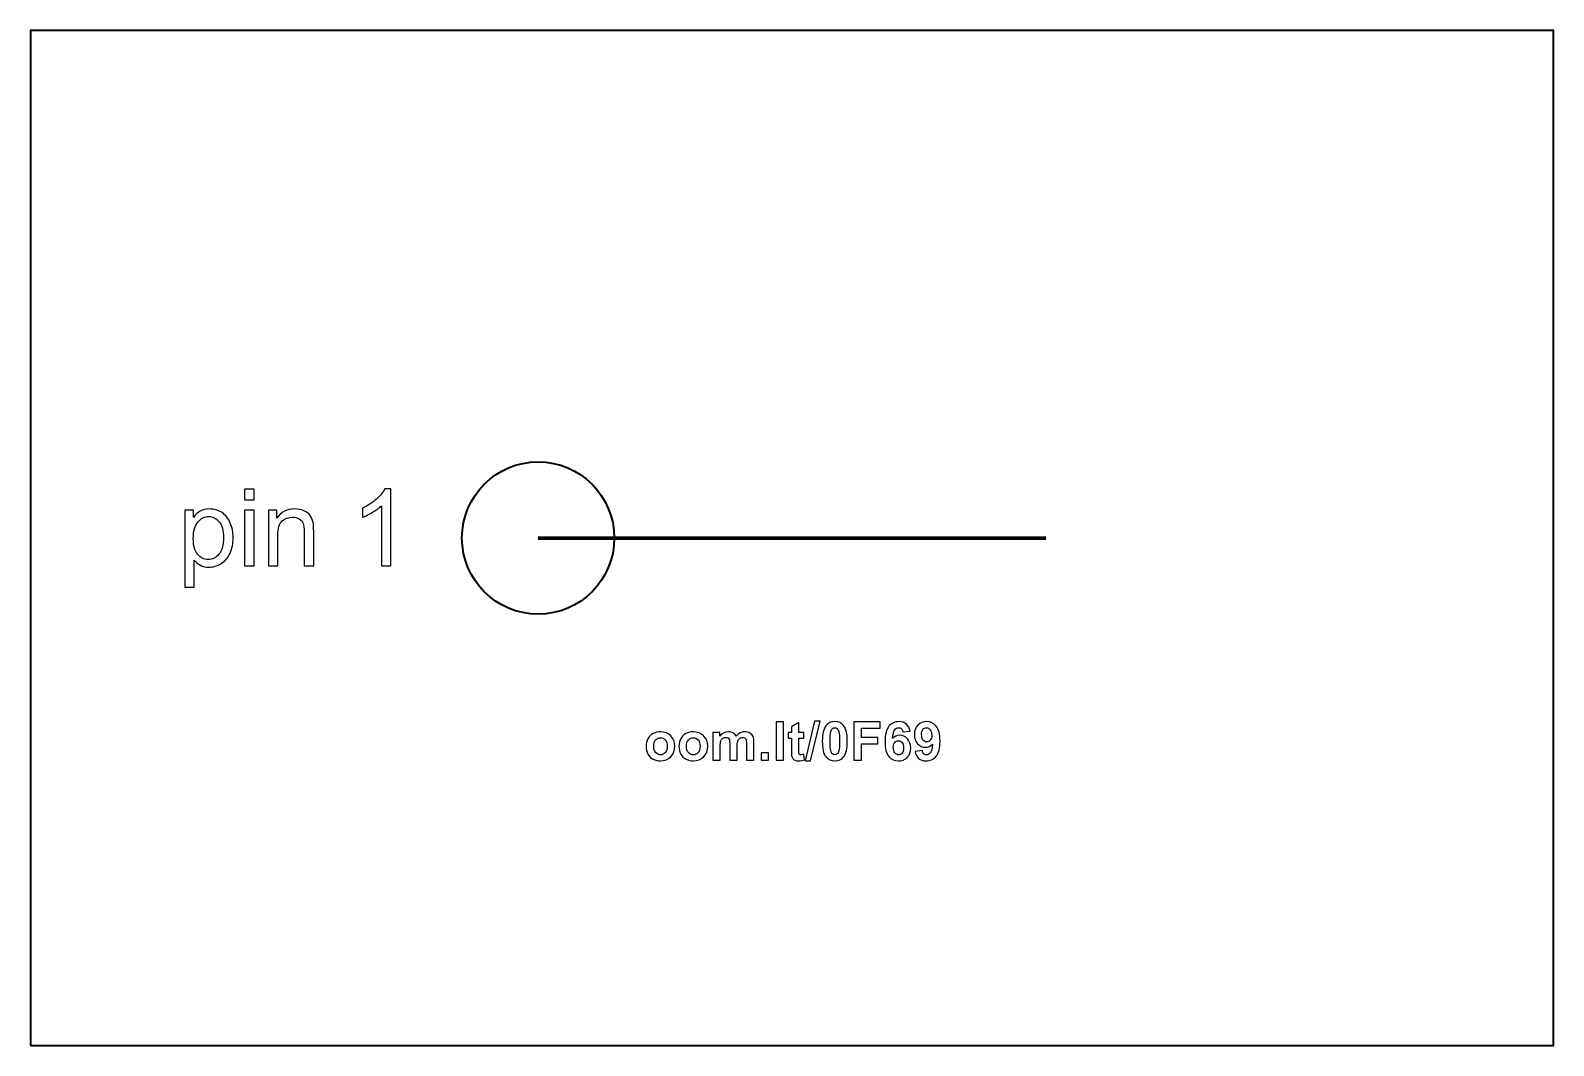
# Model space of a CAD drawing. Header units: centimetres. Extents: x -12 to -9, y -15.85 to -13.85.
import ezdxf

# ---------------------------------------------------------------- set-up
doc = ezdxf.new("R2010")
doc.units = ezdxf.units.CM
doc.header["$MEASUREMENT"] = 0
doc.layers.add('Layer 1', color=7, linetype='Continuous')

msp = doc.modelspace()

# ---------------------------------------------------------------- linework, layer by layer
at = {"layer": 'Layer 1', "color": 7, "lineweight": 35}
msp.add_lwpolyline([(-12, -15.85), (-9, -15.85), (-9, -13.85), (-12, -13.85), (-12, -15.85)], close=True, dxfattribs=at)
at = {"layer": 'Layer 1', "color": 250, "lineweight": 35}
msp.add_ellipse((-11, -14.85), major_axis=(0, 0.15), ratio=1, dxfattribs=at)
at = {"layer": 'Layer 1', "color": 250}
for points, knots in [([(-11.57831, -14.77495), (-11.57831, -14.77495), (-11.57831, -14.75354), (-11.57831, -14.75354), (-11.57831, -14.75354), (-11.57831, -14.75354), (-11.55968, -14.75354), (-11.55968, -14.75354), (-11.55968, -14.75354), (-11.55968, -14.75354), (-11.55968, -14.77495), (-11.55968, -14.77495), (-11.55968, -14.77495), (-11.55968, -14.77495), (-11.57831, -14.77495), (-11.57831, -14.77495)], [0, 0, 0, 0, 0.25, 0.25, 0.25, 0.25, 0.5, 0.5, 0.5, 0.5, 0.75, 0.75, 0.75, 0.75, 1, 1, 1, 1]), ([(-11.28994, -14.90506), (-11.28994, -14.90506), (-11.30853, -14.90506), (-11.30853, -14.90506), (-11.30853, -14.90506), (-11.30853, -14.90506), (-11.30853, -14.78652), (-11.30853, -14.78652), (-11.30853, -14.78652), (-11.31301, -14.79079), (-11.31887, -14.79506), (-11.32614, -14.79933), (-11.32614, -14.79933), (-11.33344, -14.8036), (-11.33997, -14.80681), (-11.34575, -14.80893), (-11.34575, -14.80893), (-11.34575, -14.80893), (-11.34575, -14.79097), (-11.34575, -14.79097), (-11.34575, -14.79097), (-11.33535, -14.78607), (-11.32624, -14.78014), (-11.31845, -14.77319), (-11.31845, -14.77319), (-11.31069, -14.7662), (-11.30515, -14.75947), (-11.3019, -14.7529), (-11.3019, -14.7529), (-11.3019, -14.7529), (-11.28994, -14.7529), (-11.28994, -14.7529), (-11.28994, -14.7529), (-11.28994, -14.7529), (-11.28994, -14.90506), (-11.28994, -14.90506)], [0, 0, 0, 0, 0.1111111, 0.1111111, 0.1111111, 0.1111111, 0.2222222, 0.2222222, 0.2222222, 0.2222222, 0.3333333, 0.3333333, 0.3333333, 0.3333333, 0.4444444, 0.4444444, 0.4444444, 0.4444444, 0.5555556, 0.5555556, 0.5555556, 0.5555556, 0.6666667, 0.6666667, 0.6666667, 0.6666667, 0.7777778, 0.7777778, 0.7777778, 0.7777778, 0.8888889, 0.8888889, 0.8888889, 0.8888889, 1, 1, 1, 1]), ([(-11.6961, -14.94711), (-11.6961, -14.94711), (-11.6961, -14.79531), (-11.6961, -14.79531), (-11.6961, -14.79531), (-11.6961, -14.79531), (-11.67917, -14.79531), (-11.67917, -14.79531), (-11.67917, -14.79531), (-11.67917, -14.79531), (-11.67917, -14.80956), (-11.67917, -14.80956), (-11.67917, -14.80956), (-11.67518, -14.80399), (-11.67066, -14.79979), (-11.66562, -14.797), (-11.66562, -14.797), (-11.66061, -14.79422), (-11.65451, -14.7928), (-11.64735, -14.7928), (-11.64735, -14.7928), (-11.63796, -14.7928), (-11.62971, -14.79524), (-11.62254, -14.80004), (-11.62254, -14.80004), (-11.61535, -14.80487), (-11.60995, -14.81168), (-11.60632, -14.82046), (-11.60632, -14.82046), (-11.60265, -14.82925), (-11.60081, -14.83888), (-11.60081, -14.84936), (-11.60081, -14.84936), (-11.60081, -14.86057), (-11.60282, -14.8707), (-11.60688, -14.87969), (-11.60688, -14.87969), (-11.6109, -14.88869), (-11.61676, -14.89557), (-11.62445, -14.90037), (-11.62445, -14.90037), (-11.63214, -14.90513), (-11.64022, -14.90753), (-11.64869, -14.90753), (-11.64869, -14.90753), (-11.65489, -14.90753), (-11.66043, -14.90622), (-11.66537, -14.90361), (-11.66537, -14.90361), (-11.67031, -14.901), (-11.67433, -14.89769), (-11.67751, -14.8937), (-11.67751, -14.8937), (-11.67751, -14.8937), (-11.67751, -14.94711), (-11.67751, -14.94711), (-11.67751, -14.94711), (-11.67751, -14.94711), (-11.6961, -14.94711), (-11.6961, -14.94711)], [0, 0, 0, 0, 0.0666667, 0.0666667, 0.0666667, 0.0666667, 0.1333333, 0.1333333, 0.1333333, 0.1333333, 0.2, 0.2, 0.2, 0.2, 0.2666667, 0.2666667, 0.2666667, 0.2666667, 0.3333333, 0.3333333, 0.3333333, 0.3333333, 0.4, 0.4, 0.4, 0.4, 0.4666667, 0.4666667, 0.4666667, 0.4666667, 0.5333333, 0.5333333, 0.5333333, 0.5333333, 0.6, 0.6, 0.6, 0.6, 0.6666667, 0.6666667, 0.6666667, 0.6666667, 0.7333333, 0.7333333, 0.7333333, 0.7333333, 0.8, 0.8, 0.8, 0.8, 0.8666667, 0.8666667, 0.8666667, 0.8666667, 0.9333333, 0.9333333, 0.9333333, 0.9333333, 1, 1, 1, 1]), ([(-11.67927, -14.8508), (-11.67927, -14.86491), (-11.67641, -14.87536), (-11.6707, -14.88213), (-11.6707, -14.88213), (-11.66498, -14.88887), (-11.65803, -14.89225), (-11.64992, -14.89225), (-11.64992, -14.89225), (-11.64167, -14.89225), (-11.63457, -14.88876), (-11.62868, -14.88174), (-11.62868, -14.88174), (-11.62279, -14.87476), (-11.61983, -14.86393), (-11.61983, -14.84925), (-11.61983, -14.84925), (-11.61983, -14.83524), (-11.62272, -14.8248), (-11.62847, -14.81782), (-11.62847, -14.81782), (-11.63422, -14.81087), (-11.6411, -14.80737), (-11.64907, -14.80737), (-11.64907, -14.80737), (-11.65701, -14.80737), (-11.66403, -14.81108), (-11.67013, -14.81849), (-11.67013, -14.81849), (-11.67624, -14.8259), (-11.67927, -14.83669), (-11.67927, -14.8508)], [0, 0, 0, 0, 0.125, 0.125, 0.125, 0.125, 0.25, 0.25, 0.25, 0.25, 0.375, 0.375, 0.375, 0.375, 0.5, 0.5, 0.5, 0.5, 0.625, 0.625, 0.625, 0.625, 0.75, 0.75, 0.75, 0.75, 0.875, 0.875, 0.875, 0.875, 1, 1, 1, 1]), ([(-11.57831, -14.90506), (-11.57831, -14.90506), (-11.57831, -14.79531), (-11.57831, -14.79531), (-11.57831, -14.79531), (-11.57831, -14.79531), (-11.55968, -14.79531), (-11.55968, -14.79531), (-11.55968, -14.79531), (-11.55968, -14.79531), (-11.55968, -14.90506), (-11.55968, -14.90506), (-11.55968, -14.90506), (-11.55968, -14.90506), (-11.57831, -14.90506), (-11.57831, -14.90506)], [0, 0, 0, 0, 0.25, 0.25, 0.25, 0.25, 0.5, 0.5, 0.5, 0.5, 0.75, 0.75, 0.75, 0.75, 1, 1, 1, 1]), ([(-11.53135, -14.90506), (-11.53135, -14.90506), (-11.53135, -14.79531), (-11.53135, -14.79531), (-11.53135, -14.79531), (-11.53135, -14.79531), (-11.51463, -14.79531), (-11.51463, -14.79531), (-11.51463, -14.79531), (-11.51463, -14.79531), (-11.51463, -14.8109), (-11.51463, -14.8109), (-11.51463, -14.8109), (-11.50655, -14.79884), (-11.49491, -14.7928), (-11.4797, -14.7928), (-11.4797, -14.7928), (-11.47307, -14.7928), (-11.467, -14.794), (-11.46146, -14.79637), (-11.46146, -14.79637), (-11.45589, -14.79877), (-11.45176, -14.80187), (-11.44901, -14.80575), (-11.44901, -14.80575), (-11.44622, -14.8096), (-11.44432, -14.81418), (-11.44319, -14.81947), (-11.44319, -14.81947), (-11.44252, -14.82293), (-11.44217, -14.82896), (-11.44217, -14.83757), (-11.44217, -14.83757), (-11.44217, -14.83757), (-11.44217, -14.90506), (-11.44217, -14.90506), (-11.44217, -14.90506), (-11.44217, -14.90506), (-11.46079, -14.90506), (-11.46079, -14.90506), (-11.46079, -14.90506), (-11.46079, -14.90506), (-11.46079, -14.83828), (-11.46079, -14.83828), (-11.46079, -14.83828), (-11.46079, -14.83073), (-11.4615, -14.82505), (-11.46295, -14.82127), (-11.46295, -14.82127), (-11.46439, -14.81753), (-11.46697, -14.81454), (-11.47064, -14.81231), (-11.47064, -14.81231), (-11.47434, -14.81006), (-11.47864, -14.80893), (-11.48362, -14.80893), (-11.48362, -14.80893), (-11.49156, -14.80893), (-11.49836, -14.81147), (-11.50415, -14.81648), (-11.50415, -14.81648), (-11.5099, -14.82152), (-11.51276, -14.83105), (-11.51276, -14.84512), (-11.51276, -14.84512), (-11.51276, -14.84512), (-11.51276, -14.90506), (-11.51276, -14.90506), (-11.51276, -14.90506), (-11.51276, -14.90506), (-11.53135, -14.90506), (-11.53135, -14.90506)], [0, 0, 0, 0, 0.0555556, 0.0555556, 0.0555556, 0.0555556, 0.1111111, 0.1111111, 0.1111111, 0.1111111, 0.1666667, 0.1666667, 0.1666667, 0.1666667, 0.2222222, 0.2222222, 0.2222222, 0.2222222, 0.2777778, 0.2777778, 0.2777778, 0.2777778, 0.3333333, 0.3333333, 0.3333333, 0.3333333, 0.3888889, 0.3888889, 0.3888889, 0.3888889, 0.4444444, 0.4444444, 0.4444444, 0.4444444, 0.5, 0.5, 0.5, 0.5, 0.5555556, 0.5555556, 0.5555556, 0.5555556, 0.6111111, 0.6111111, 0.6111111, 0.6111111, 0.6666667, 0.6666667, 0.6666667, 0.6666667, 0.7222222, 0.7222222, 0.7222222, 0.7222222, 0.7777778, 0.7777778, 0.7777778, 0.7777778, 0.8333333, 0.8333333, 0.8333333, 0.8333333, 0.8888889, 0.8888889, 0.8888889, 0.8888889, 0.9444444, 0.9444444, 0.9444444, 0.9444444, 1, 1, 1, 1]), ([(-10.78734, -15.25966), (-10.78734, -15.25484), (-10.78614, -15.25017), (-10.78377, -15.24565), (-10.78377, -15.24565), (-10.78139, -15.24116), (-10.77802, -15.2377), (-10.77367, -15.23534), (-10.77367, -15.23534), (-10.76931, -15.23295), (-10.76444, -15.23175), (-10.75906, -15.23175), (-10.75906, -15.23175), (-10.75077, -15.23175), (-10.74396, -15.23445), (-10.73865, -15.23985), (-10.73865, -15.23985), (-10.73335, -15.24525), (-10.7307, -15.25206), (-10.7307, -15.26029), (-10.7307, -15.26029), (-10.7307, -15.26858), (-10.73338, -15.27546), (-10.73873, -15.28093), (-10.73873, -15.28093), (-10.74409, -15.2864), (-10.75083, -15.28911), (-10.75896, -15.28911), (-10.75896, -15.28911), (-10.764, -15.28911), (-10.76878, -15.28799), (-10.77335, -15.28571), (-10.77335, -15.28571), (-10.77792, -15.28344), (-10.78139, -15.2801), (-10.78377, -15.27571), (-10.78377, -15.27571), (-10.78614, -15.27132), (-10.78734, -15.26597), (-10.78734, -15.25966)], [0, 0, 0, 0, 0.1, 0.1, 0.1, 0.1, 0.2, 0.2, 0.2, 0.2, 0.3, 0.3, 0.3, 0.3, 0.4, 0.4, 0.4, 0.4, 0.5, 0.5, 0.5, 0.5, 0.6, 0.6, 0.6, 0.6, 0.7, 0.7, 0.7, 0.7, 0.8, 0.8, 0.8, 0.8, 0.9, 0.9, 0.9, 0.9, 1, 1, 1, 1]), ([(-10.7227, -15.25966), (-10.7227, -15.25484), (-10.7215, -15.25017), (-10.71913, -15.24565), (-10.71913, -15.24565), (-10.71675, -15.24116), (-10.71338, -15.2377), (-10.70903, -15.23534), (-10.70903, -15.23534), (-10.70467, -15.23295), (-10.6998, -15.23175), (-10.69442, -15.23175), (-10.69442, -15.23175), (-10.68613, -15.23175), (-10.67932, -15.23445), (-10.67401, -15.23985), (-10.67401, -15.23985), (-10.66871, -15.24525), (-10.66606, -15.25206), (-10.66606, -15.26029), (-10.66606, -15.26029), (-10.66606, -15.26858), (-10.66874, -15.27546), (-10.67409, -15.28093), (-10.67409, -15.28093), (-10.67945, -15.2864), (-10.68619, -15.28911), (-10.69432, -15.28911), (-10.69432, -15.28911), (-10.69936, -15.28911), (-10.70414, -15.28799), (-10.70871, -15.28571), (-10.70871, -15.28571), (-10.71328, -15.28344), (-10.71675, -15.2801), (-10.71913, -15.27571), (-10.71913, -15.27571), (-10.7215, -15.27132), (-10.7227, -15.26597), (-10.7227, -15.25966)], [0, 0, 0, 0, 0.1, 0.1, 0.1, 0.1, 0.2, 0.2, 0.2, 0.2, 0.3, 0.3, 0.3, 0.3, 0.4, 0.4, 0.4, 0.4, 0.5, 0.5, 0.5, 0.5, 0.6, 0.6, 0.6, 0.6, 0.7, 0.7, 0.7, 0.7, 0.8, 0.8, 0.8, 0.8, 0.9, 0.9, 0.9, 0.9, 1, 1, 1, 1]), ([(-10.65578, -15.23301), (-10.65578, -15.23301), (-10.64239, -15.23301), (-10.64239, -15.23301), (-10.64239, -15.23301), (-10.64239, -15.23301), (-10.64239, -15.24049), (-10.64239, -15.24049), (-10.64239, -15.24049), (-10.63761, -15.23467), (-10.6319, -15.23175), (-10.62528, -15.23175), (-10.62528, -15.23175), (-10.62177, -15.23175), (-10.61872, -15.23248), (-10.61615, -15.23392), (-10.61615, -15.23392), (-10.61356, -15.23537), (-10.61144, -15.23756), (-10.60978, -15.24049), (-10.60978, -15.24049), (-10.60738, -15.23756), (-10.60477, -15.23537), (-10.60198, -15.23392), (-10.60198, -15.23392), (-10.5992, -15.23248), (-10.59622, -15.23175), (-10.59304, -15.23175), (-10.59304, -15.23175), (-10.58902, -15.23175), (-10.5856, -15.23258), (-10.58281, -15.23422), (-10.58281, -15.23422), (-10.58002, -15.23585), (-10.57794, -15.23826), (-10.57657, -15.24142), (-10.57657, -15.24142), (-10.57556, -15.24377), (-10.57507, -15.24756), (-10.57507, -15.2528), (-10.57507, -15.2528), (-10.57507, -15.2528), (-10.57507, -15.28788), (-10.57507, -15.28788), (-10.57507, -15.28788), (-10.57507, -15.28788), (-10.58958, -15.28788), (-10.58958, -15.28788), (-10.58958, -15.28788), (-10.58958, -15.28788), (-10.58958, -15.25652), (-10.58958, -15.25652), (-10.58958, -15.25652), (-10.58958, -15.25107), (-10.59008, -15.24756), (-10.59108, -15.24597), (-10.59108, -15.24597), (-10.59242, -15.24391), (-10.59449, -15.24287), (-10.59728, -15.24287), (-10.59728, -15.24287), (-10.59932, -15.24287), (-10.60123, -15.24348), (-10.60303, -15.24474), (-10.60303, -15.24474), (-10.60481, -15.24597), (-10.60609, -15.24779), (-10.60689, -15.25019), (-10.60689, -15.25019), (-10.60768, -15.25259), (-10.60809, -15.25636), (-10.60809, -15.26153), (-10.60809, -15.26153), (-10.60809, -15.26153), (-10.60809, -15.28788), (-10.60809, -15.28788), (-10.60809, -15.28788), (-10.60809, -15.28788), (-10.6226, -15.28788), (-10.6226, -15.28788), (-10.6226, -15.28788), (-10.6226, -15.28788), (-10.6226, -15.25781), (-10.6226, -15.25781), (-10.6226, -15.25781), (-10.6226, -15.25246), (-10.62287, -15.24902), (-10.62338, -15.24747), (-10.62338, -15.24747), (-10.62389, -15.24592), (-10.6247, -15.24477), (-10.62578, -15.24401), (-10.62578, -15.24401), (-10.62687, -15.24326), (-10.62834, -15.24287), (-10.63021, -15.24287), (-10.63021, -15.24287), (-10.63245, -15.24287), (-10.63446, -15.24347), (-10.63624, -15.24468), (-10.63624, -15.24468), (-10.63804, -15.24588), (-10.63932, -15.24763), (-10.6401, -15.2499), (-10.6401, -15.2499), (-10.64088, -15.25218), (-10.64127, -15.25594), (-10.64127, -15.26121), (-10.64127, -15.26121), (-10.64127, -15.26121), (-10.64127, -15.28788), (-10.64127, -15.28788), (-10.64127, -15.28788), (-10.64127, -15.28788), (-10.65578, -15.28788), (-10.65578, -15.28788), (-10.65578, -15.28788), (-10.65578, -15.28788), (-10.65578, -15.23301), (-10.65578, -15.23301)], [0, 0, 0, 0, 0.0333333, 0.0333333, 0.0333333, 0.0333333, 0.0666667, 0.0666667, 0.0666667, 0.0666667, 0.1, 0.1, 0.1, 0.1, 0.1333333, 0.1333333, 0.1333333, 0.1333333, 0.1666667, 0.1666667, 0.1666667, 0.1666667, 0.2, 0.2, 0.2, 0.2, 0.2333333, 0.2333333, 0.2333333, 0.2333333, 0.2666667, 0.2666667, 0.2666667, 0.2666667, 0.3, 0.3, 0.3, 0.3, 0.3333333, 0.3333333, 0.3333333, 0.3333333, 0.3666667, 0.3666667, 0.3666667, 0.3666667, 0.4, 0.4, 0.4, 0.4, 0.4333333, 0.4333333, 0.4333333, 0.4333333, 0.4666667, 0.4666667, 0.4666667, 0.4666667, 0.5, 0.5, 0.5, 0.5, 0.5333333, 0.5333333, 0.5333333, 0.5333333, 0.5666667, 0.5666667, 0.5666667, 0.5666667, 0.6, 0.6, 0.6, 0.6, 0.6333333, 0.6333333, 0.6333333, 0.6333333, 0.6666667, 0.6666667, 0.6666667, 0.6666667, 0.7, 0.7, 0.7, 0.7, 0.7333333, 0.7333333, 0.7333333, 0.7333333, 0.7666667, 0.7666667, 0.7666667, 0.7666667, 0.8, 0.8, 0.8, 0.8, 0.8333333, 0.8333333, 0.8333333, 0.8333333, 0.8666667, 0.8666667, 0.8666667, 0.8666667, 0.9, 0.9, 0.9, 0.9, 0.9333333, 0.9333333, 0.9333333, 0.9333333, 0.9666667, 0.9666667, 0.9666667, 0.9666667, 1, 1, 1, 1]), ([(-10.53119, -15.28788), (-10.53119, -15.28788), (-10.53119, -15.21212), (-10.53119, -15.21212), (-10.53119, -15.21212), (-10.53119, -15.21212), (-10.51667, -15.21212), (-10.51667, -15.21212), (-10.51667, -15.21212), (-10.51667, -15.21212), (-10.51667, -15.28788), (-10.51667, -15.28788), (-10.51667, -15.28788), (-10.51667, -15.28788), (-10.53119, -15.28788), (-10.53119, -15.28788)], [0, 0, 0, 0, 0.25, 0.25, 0.25, 0.25, 0.5, 0.5, 0.5, 0.5, 0.75, 0.75, 0.75, 0.75, 1, 1, 1, 1]), ([(-10.47664, -15.23301), (-10.47664, -15.23301), (-10.47664, -15.24458), (-10.47664, -15.24458), (-10.47664, -15.24458), (-10.47664, -15.24458), (-10.48655, -15.24458), (-10.48655, -15.24458), (-10.48655, -15.24458), (-10.48655, -15.24458), (-10.48655, -15.2667), (-10.48655, -15.2667), (-10.48655, -15.2667), (-10.48655, -15.27118), (-10.48646, -15.27379), (-10.48627, -15.27453), (-10.48627, -15.27453), (-10.48607, -15.27527), (-10.48565, -15.27587), (-10.48498, -15.27636), (-10.48498, -15.27636), (-10.48431, -15.27684), (-10.48348, -15.27709), (-10.48253, -15.27709), (-10.48253, -15.27709), (-10.48117, -15.27709), (-10.47923, -15.27661), (-10.47667, -15.27569), (-10.47667, -15.27569), (-10.47667, -15.27569), (-10.47544, -15.28695), (-10.47544, -15.28695), (-10.47544, -15.28695), (-10.47882, -15.28839), (-10.48263, -15.28911), (-10.48692, -15.28911), (-10.48692, -15.28911), (-10.48953, -15.28911), (-10.49189, -15.28867), (-10.49399, -15.28781), (-10.49399, -15.28781), (-10.49609, -15.28693), (-10.49763, -15.28578), (-10.49861, -15.28439), (-10.49861, -15.28439), (-10.4996, -15.28299), (-10.50027, -15.28111), (-10.50066, -15.27873), (-10.50066, -15.27873), (-10.50096, -15.27705), (-10.50112, -15.27363), (-10.50112, -15.2685), (-10.50112, -15.2685), (-10.50112, -15.2685), (-10.50112, -15.24458), (-10.50112, -15.24458), (-10.50112, -15.24458), (-10.50112, -15.24458), (-10.50778, -15.24458), (-10.50778, -15.24458), (-10.50778, -15.24458), (-10.50778, -15.24458), (-10.50778, -15.23301), (-10.50778, -15.23301), (-10.50778, -15.23301), (-10.50778, -15.23301), (-10.50112, -15.23301), (-10.50112, -15.23301), (-10.50112, -15.23301), (-10.50112, -15.23301), (-10.50112, -15.22209), (-10.50112, -15.22209), (-10.50112, -15.22209), (-10.50112, -15.22209), (-10.48655, -15.21362), (-10.48655, -15.21362), (-10.48655, -15.21362), (-10.48655, -15.21362), (-10.48655, -15.23301), (-10.48655, -15.23301), (-10.48655, -15.23301), (-10.48655, -15.23301), (-10.47664, -15.23301), (-10.47664, -15.23301)], [0, 0, 0, 0, 0.047619, 0.047619, 0.047619, 0.047619, 0.0952381, 0.0952381, 0.0952381, 0.0952381, 0.1428571, 0.1428571, 0.1428571, 0.1428571, 0.1904762, 0.1904762, 0.1904762, 0.1904762, 0.2380952, 0.2380952, 0.2380952, 0.2380952, 0.2857143, 0.2857143, 0.2857143, 0.2857143, 0.3333333, 0.3333333, 0.3333333, 0.3333333, 0.3809524, 0.3809524, 0.3809524, 0.3809524, 0.4285714, 0.4285714, 0.4285714, 0.4285714, 0.4761905, 0.4761905, 0.4761905, 0.4761905, 0.5238095, 0.5238095, 0.5238095, 0.5238095, 0.5714286, 0.5714286, 0.5714286, 0.5714286, 0.6190476, 0.6190476, 0.6190476, 0.6190476, 0.6666667, 0.6666667, 0.6666667, 0.6666667, 0.7142857, 0.7142857, 0.7142857, 0.7142857, 0.7619048, 0.7619048, 0.7619048, 0.7619048, 0.8095238, 0.8095238, 0.8095238, 0.8095238, 0.8571429, 0.8571429, 0.8571429, 0.8571429, 0.9047619, 0.9047619, 0.9047619, 0.9047619, 0.952381, 0.952381, 0.952381, 0.952381, 1, 1, 1, 1]), ([(-10.47431, -15.28917), (-10.47431, -15.28917), (-10.45554, -15.21084), (-10.45554, -15.21084), (-10.45554, -15.21084), (-10.45554, -15.21084), (-10.44464, -15.21084), (-10.44464, -15.21084), (-10.44464, -15.21084), (-10.44464, -15.21084), (-10.4636, -15.28917), (-10.4636, -15.28917), (-10.4636, -15.28917), (-10.4636, -15.28917), (-10.47431, -15.28917), (-10.47431, -15.28917)], [0, 0, 0, 0, 0.25, 0.25, 0.25, 0.25, 0.5, 0.5, 0.5, 0.5, 0.75, 0.75, 0.75, 0.75, 1, 1, 1, 1]), ([(-10.41572, -15.21181), (-10.40836, -15.21181), (-10.40263, -15.21443), (-10.3985, -15.21967), (-10.3985, -15.21967), (-10.39358, -15.22586), (-10.39111, -15.23615), (-10.39111, -15.25052), (-10.39111, -15.25052), (-10.39111, -15.26484), (-10.3936, -15.27515), (-10.39856, -15.28142), (-10.39856, -15.28142), (-10.40265, -15.28659), (-10.40836, -15.28917), (-10.41572, -15.28917), (-10.41572, -15.28917), (-10.42307, -15.28917), (-10.42902, -15.28635), (-10.43353, -15.28067), (-10.43353, -15.28067), (-10.43805, -15.275), (-10.44031, -15.2649), (-10.44031, -15.25036), (-10.44031, -15.25036), (-10.44031, -15.23609), (-10.43782, -15.22583), (-10.43286, -15.21957), (-10.43286, -15.21957), (-10.42877, -15.2144), (-10.42305, -15.21181), (-10.41572, -15.21181)], [0, 0, 0, 0, 0.125, 0.125, 0.125, 0.125, 0.25, 0.25, 0.25, 0.25, 0.375, 0.375, 0.375, 0.375, 0.5, 0.5, 0.5, 0.5, 0.625, 0.625, 0.625, 0.625, 0.75, 0.75, 0.75, 0.75, 0.875, 0.875, 0.875, 0.875, 1, 1, 1, 1]), ([(-10.41572, -15.22385), (-10.41746, -15.22385), (-10.41903, -15.22442), (-10.42041, -15.22553), (-10.42041, -15.22553), (-10.42178, -15.22666), (-10.42286, -15.22867), (-10.42362, -15.23156), (-10.42362, -15.23156), (-10.42461, -15.23532), (-10.42512, -15.24163), (-10.42512, -15.25052), (-10.42512, -15.25052), (-10.42512, -15.25941), (-10.42466, -15.26551), (-10.42378, -15.26883), (-10.42378, -15.26883), (-10.42288, -15.27216), (-10.42175, -15.27437), (-10.42039, -15.27548), (-10.42039, -15.27548), (-10.41902, -15.27657), (-10.41746, -15.27714), (-10.41572, -15.27714), (-10.41572, -15.27714), (-10.41395, -15.27714), (-10.41238, -15.27657), (-10.41101, -15.27544), (-10.41101, -15.27544), (-10.40963, -15.27433), (-10.40856, -15.27232), (-10.4078, -15.26943), (-10.4078, -15.26943), (-10.40681, -15.26571), (-10.4063, -15.25941), (-10.4063, -15.25052), (-10.4063, -15.25052), (-10.4063, -15.24163), (-10.40676, -15.23553), (-10.40764, -15.2322), (-10.40764, -15.2322), (-10.40854, -15.22888), (-10.40967, -15.22666), (-10.41103, -15.22553), (-10.41103, -15.22553), (-10.4124, -15.22442), (-10.41395, -15.22385), (-10.41572, -15.22385)], [0, 0, 0, 0, 0.0833333, 0.0833333, 0.0833333, 0.0833333, 0.1666667, 0.1666667, 0.1666667, 0.1666667, 0.25, 0.25, 0.25, 0.25, 0.3333333, 0.3333333, 0.3333333, 0.3333333, 0.4166667, 0.4166667, 0.4166667, 0.4166667, 0.5, 0.5, 0.5, 0.5, 0.5833333, 0.5833333, 0.5833333, 0.5833333, 0.6666667, 0.6666667, 0.6666667, 0.6666667, 0.75, 0.75, 0.75, 0.75, 0.8333333, 0.8333333, 0.8333333, 0.8333333, 0.9166667, 0.9166667, 0.9166667, 0.9166667, 1, 1, 1, 1]), ([(-10.37809, -15.28788), (-10.37809, -15.28788), (-10.37809, -15.21212), (-10.37809, -15.21212), (-10.37809, -15.21212), (-10.37809, -15.21212), (-10.32615, -15.21212), (-10.32615, -15.21212), (-10.32615, -15.21212), (-10.32615, -15.21212), (-10.32615, -15.22495), (-10.32615, -15.22495), (-10.32615, -15.22495), (-10.32615, -15.22495), (-10.36278, -15.22495), (-10.36278, -15.22495), (-10.36278, -15.22495), (-10.36278, -15.22495), (-10.36278, -15.24287), (-10.36278, -15.24287), (-10.36278, -15.24287), (-10.36278, -15.24287), (-10.33116, -15.24287), (-10.33116, -15.24287), (-10.33116, -15.24287), (-10.33116, -15.24287), (-10.33116, -15.25569), (-10.33116, -15.25569), (-10.33116, -15.25569), (-10.33116, -15.25569), (-10.36278, -15.25569), (-10.36278, -15.25569), (-10.36278, -15.25569), (-10.36278, -15.25569), (-10.36278, -15.28788), (-10.36278, -15.28788), (-10.36278, -15.28788), (-10.36278, -15.28788), (-10.37809, -15.28788), (-10.37809, -15.28788)], [0, 0, 0, 0, 0.1, 0.1, 0.1, 0.1, 0.2, 0.2, 0.2, 0.2, 0.3, 0.3, 0.3, 0.3, 0.4, 0.4, 0.4, 0.4, 0.5, 0.5, 0.5, 0.5, 0.6, 0.6, 0.6, 0.6, 0.7, 0.7, 0.7, 0.7, 0.8, 0.8, 0.8, 0.8, 0.9, 0.9, 0.9, 0.9, 1, 1, 1, 1]), ([(-10.26756, -15.23068), (-10.26756, -15.23068), (-10.28162, -15.23223), (-10.28162, -15.23223), (-10.28162, -15.23223), (-10.28195, -15.22934), (-10.28285, -15.2272), (-10.2843, -15.22581), (-10.2843, -15.22581), (-10.28574, -15.22443), (-10.28763, -15.22375), (-10.28994, -15.22375), (-10.28994, -15.22375), (-10.29299, -15.22375), (-10.29559, -15.22512), (-10.29772, -15.22789), (-10.29772, -15.22789), (-10.29984, -15.23064), (-10.30116, -15.23638), (-10.30172, -15.24509), (-10.30172, -15.24509), (-10.29809, -15.24082), (-10.29361, -15.23869), (-10.28823, -15.23869), (-10.28823, -15.23869), (-10.28216, -15.23869), (-10.27698, -15.241), (-10.27266, -15.24562), (-10.27266, -15.24562), (-10.26833, -15.25022), (-10.26617, -15.25618), (-10.26617, -15.26349), (-10.26617, -15.26349), (-10.26617, -15.27125), (-10.26844, -15.27746), (-10.27299, -15.28215), (-10.27299, -15.28215), (-10.27752, -15.28682), (-10.28338, -15.28917), (-10.29051, -15.28917), (-10.29051, -15.28917), (-10.29814, -15.28917), (-10.30444, -15.2862), (-10.30936, -15.28026), (-10.30936, -15.28026), (-10.31428, -15.27432), (-10.31675, -15.26458), (-10.31675, -15.25103), (-10.31675, -15.25103), (-10.31675, -15.23715), (-10.31419, -15.22715), (-10.30906, -15.22101), (-10.30906, -15.22101), (-10.30393, -15.21487), (-10.29726, -15.21181), (-10.28906, -15.21181), (-10.28906, -15.21181), (-10.28331, -15.21181), (-10.27855, -15.21343), (-10.27477, -15.21664), (-10.27477, -15.21664), (-10.271, -15.21987), (-10.2686, -15.22454), (-10.26756, -15.23068)], [0, 0, 0, 0, 0.0625, 0.0625, 0.0625, 0.0625, 0.125, 0.125, 0.125, 0.125, 0.1875, 0.1875, 0.1875, 0.1875, 0.25, 0.25, 0.25, 0.25, 0.3125, 0.3125, 0.3125, 0.3125, 0.375, 0.375, 0.375, 0.375, 0.4375, 0.4375, 0.4375, 0.4375, 0.5, 0.5, 0.5, 0.5, 0.5625, 0.5625, 0.5625, 0.5625, 0.625, 0.625, 0.625, 0.625, 0.6875, 0.6875, 0.6875, 0.6875, 0.75, 0.75, 0.75, 0.75, 0.8125, 0.8125, 0.8125, 0.8125, 0.875, 0.875, 0.875, 0.875, 0.9375, 0.9375, 0.9375, 0.9375, 1, 1, 1, 1]), ([(-10.25759, -15.27037), (-10.25759, -15.27037), (-10.24353, -15.26881), (-10.24353, -15.26881), (-10.24353, -15.26881), (-10.24318, -15.27167), (-10.24228, -15.27379), (-10.24084, -15.27516), (-10.24084, -15.27516), (-10.23939, -15.27654), (-10.23748, -15.27723), (-10.2351, -15.27723), (-10.2351, -15.27723), (-10.2321, -15.27723), (-10.22957, -15.27585), (-10.22747, -15.2731), (-10.22747, -15.2731), (-10.22535, -15.27035), (-10.22401, -15.26463), (-10.22343, -15.25594), (-10.22343, -15.25594), (-10.22708, -15.26019), (-10.23165, -15.2623), (-10.23711, -15.2623), (-10.23711, -15.2623), (-10.24308, -15.2623), (-10.24823, -15.25999), (-10.25255, -15.25541), (-10.25255, -15.25541), (-10.25687, -15.2508), (-10.25904, -15.24482), (-10.25904, -15.23745), (-10.25904, -15.23745), (-10.25904, -15.22976), (-10.25675, -15.22357), (-10.25218, -15.21886), (-10.25218, -15.21886), (-10.24763, -15.21417), (-10.24181, -15.21181), (-10.23475, -15.21181), (-10.23475, -15.21181), (-10.22706, -15.21181), (-10.22076, -15.21479), (-10.21582, -15.22073), (-10.21582, -15.22073), (-10.2109, -15.22667), (-10.20843, -15.23645), (-10.20843, -15.25005), (-10.20843, -15.25005), (-10.20843, -15.26391), (-10.21101, -15.27389), (-10.21614, -15.28003), (-10.21614, -15.28003), (-10.22128, -15.28615), (-10.22796, -15.28922), (-10.2362, -15.28922), (-10.2362, -15.28922), (-10.24212, -15.28922), (-10.2469, -15.28765), (-10.25055, -15.28449), (-10.25055, -15.28449), (-10.25421, -15.28134), (-10.25655, -15.27663), (-10.25759, -15.27037)], [0, 0, 0, 0, 0.0625, 0.0625, 0.0625, 0.0625, 0.125, 0.125, 0.125, 0.125, 0.1875, 0.1875, 0.1875, 0.1875, 0.25, 0.25, 0.25, 0.25, 0.3125, 0.3125, 0.3125, 0.3125, 0.375, 0.375, 0.375, 0.375, 0.4375, 0.4375, 0.4375, 0.4375, 0.5, 0.5, 0.5, 0.5, 0.5625, 0.5625, 0.5625, 0.5625, 0.625, 0.625, 0.625, 0.625, 0.6875, 0.6875, 0.6875, 0.6875, 0.75, 0.75, 0.75, 0.75, 0.8125, 0.8125, 0.8125, 0.8125, 0.875, 0.875, 0.875, 0.875, 0.9375, 0.9375, 0.9375, 0.9375, 1, 1, 1, 1]), ([(-10.22471, -15.23863), (-10.22471, -15.23394), (-10.22579, -15.23031), (-10.22794, -15.22773), (-10.22794, -15.22773), (-10.23009, -15.22514), (-10.2326, -15.22385), (-10.23542, -15.22385), (-10.23542, -15.22385), (-10.2381, -15.22385), (-10.24034, -15.22491), (-10.24211, -15.22703), (-10.24211, -15.22703), (-10.24389, -15.22914), (-10.24477, -15.23262), (-10.24477, -15.23745), (-10.24477, -15.23745), (-10.24477, -15.24234), (-10.2438, -15.24594), (-10.24188, -15.24821), (-10.24188, -15.24821), (-10.23995, -15.2505), (-10.23754, -15.25165), (-10.23464, -15.25165), (-10.23464, -15.25165), (-10.23186, -15.25165), (-10.22949, -15.25056), (-10.22759, -15.24835), (-10.22759, -15.24835), (-10.22567, -15.24615), (-10.22471, -15.2429), (-10.22471, -15.23863)], [0, 0, 0, 0, 0.125, 0.125, 0.125, 0.125, 0.25, 0.25, 0.25, 0.25, 0.375, 0.375, 0.375, 0.375, 0.5, 0.5, 0.5, 0.5, 0.625, 0.625, 0.625, 0.625, 0.75, 0.75, 0.75, 0.75, 0.875, 0.875, 0.875, 0.875, 1, 1, 1, 1]), ([(-10.77245, -15.26043), (-10.77245, -15.26588), (-10.77116, -15.27005), (-10.76857, -15.27294), (-10.76857, -15.27294), (-10.76599, -15.27583), (-10.7628, -15.27728), (-10.75901, -15.27728), (-10.75901, -15.27728), (-10.75522, -15.27728), (-10.75204, -15.27583), (-10.74948, -15.27294), (-10.74948, -15.27294), (-10.74691, -15.27005), (-10.74562, -15.26585), (-10.74562, -15.26033), (-10.74562, -15.26033), (-10.74562, -15.25497), (-10.74691, -15.25082), (-10.74948, -15.24793), (-10.74948, -15.24793), (-10.75204, -15.24504), (-10.75522, -15.24359), (-10.75901, -15.24359), (-10.75901, -15.24359), (-10.7628, -15.24359), (-10.76599, -15.24504), (-10.76857, -15.24793), (-10.76857, -15.24793), (-10.77116, -15.25082), (-10.77245, -15.255), (-10.77245, -15.26043)], [0, 0, 0, 0, 0.125, 0.125, 0.125, 0.125, 0.25, 0.25, 0.25, 0.25, 0.375, 0.375, 0.375, 0.375, 0.5, 0.5, 0.5, 0.5, 0.625, 0.625, 0.625, 0.625, 0.75, 0.75, 0.75, 0.75, 0.875, 0.875, 0.875, 0.875, 1, 1, 1, 1]), ([(-10.70781, -15.26043), (-10.70781, -15.26588), (-10.70652, -15.27005), (-10.70393, -15.27294), (-10.70393, -15.27294), (-10.70135, -15.27583), (-10.69816, -15.27728), (-10.69437, -15.27728), (-10.69437, -15.27728), (-10.69058, -15.27728), (-10.6874, -15.27583), (-10.68484, -15.27294), (-10.68484, -15.27294), (-10.68227, -15.27005), (-10.68098, -15.26585), (-10.68098, -15.26033), (-10.68098, -15.26033), (-10.68098, -15.25497), (-10.68227, -15.25082), (-10.68484, -15.24793), (-10.68484, -15.24793), (-10.6874, -15.24504), (-10.69058, -15.24359), (-10.69437, -15.24359), (-10.69437, -15.24359), (-10.69816, -15.24359), (-10.70135, -15.24504), (-10.70393, -15.24793), (-10.70393, -15.24793), (-10.70652, -15.25082), (-10.70781, -15.255), (-10.70781, -15.26043)], [0, 0, 0, 0, 0.125, 0.125, 0.125, 0.125, 0.25, 0.25, 0.25, 0.25, 0.375, 0.375, 0.375, 0.375, 0.5, 0.5, 0.5, 0.5, 0.625, 0.625, 0.625, 0.625, 0.75, 0.75, 0.75, 0.75, 0.875, 0.875, 0.875, 0.875, 1, 1, 1, 1]), ([(-10.30047, -15.26236), (-10.30047, -15.26707), (-10.2994, -15.27072), (-10.29723, -15.27328), (-10.29723, -15.27328), (-10.29506, -15.27585), (-10.29257, -15.27714), (-10.28978, -15.27714), (-10.28978, -15.27714), (-10.28708, -15.27714), (-10.28486, -15.27608), (-10.28306, -15.27398), (-10.28306, -15.27398), (-10.28126, -15.27188), (-10.28038, -15.26842), (-10.28038, -15.26364), (-10.28038, -15.26364), (-10.28038, -15.25872), (-10.28133, -15.25511), (-10.28327, -15.25281), (-10.28327, -15.25281), (-10.2852, -15.25052), (-10.28761, -15.24938), (-10.29051, -15.24938), (-10.29051, -15.24938), (-10.29329, -15.24938), (-10.29566, -15.25047), (-10.29758, -15.25266), (-10.29758, -15.25266), (-10.29952, -15.25484), (-10.30047, -15.25809), (-10.30047, -15.26236)], [0, 0, 0, 0, 0.125, 0.125, 0.125, 0.125, 0.25, 0.25, 0.25, 0.25, 0.375, 0.375, 0.375, 0.375, 0.5, 0.5, 0.5, 0.5, 0.625, 0.625, 0.625, 0.625, 0.75, 0.75, 0.75, 0.75, 0.875, 0.875, 0.875, 0.875, 1, 1, 1, 1]), ([(-10.56059, -15.28788), (-10.56059, -15.28788), (-10.56059, -15.27336), (-10.56059, -15.27336), (-10.56059, -15.27336), (-10.56059, -15.27336), (-10.54607, -15.27336), (-10.54607, -15.27336), (-10.54607, -15.27336), (-10.54607, -15.27336), (-10.54607, -15.28788), (-10.54607, -15.28788), (-10.54607, -15.28788), (-10.54607, -15.28788), (-10.56059, -15.28788), (-10.56059, -15.28788)], [0, 0, 0, 0, 0.25, 0.25, 0.25, 0.25, 0.5, 0.5, 0.5, 0.5, 0.75, 0.75, 0.75, 0.75, 1, 1, 1, 1])]:
    msp.add_open_spline(points, degree=3, knots=knots, dxfattribs=at)
at = {"layer": 'Layer 1', "color": 250, "lineweight": 106}
msp.add_open_spline([(-11, -14.85), (-11, -14.85), (-10, -14.85), (-10, -14.85)], degree=3, dxfattribs=at)

doc.saveas('drawing.dxf')
